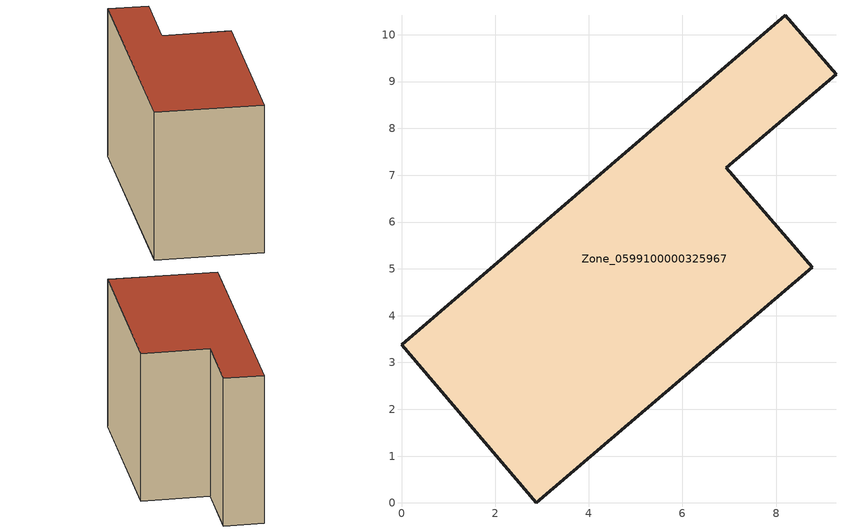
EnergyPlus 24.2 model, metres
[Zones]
Zone_0599100000325967
 floor ground (C_G): 0,3.38 8.2,10.42 9.28,9.16 6.94,7.16 8.77,5.03 2.88,0 z0
 wall outside (C_F): 2.88,0 8.77,5.03 6.94,7.16 9.28,9.16 8.2,10.42 0,3.38 2.88,0 z0:6.37
 roof outside (C_R): 8.2,10.42 0,3.38 2.88,0 8.77,5.03 6.94,7.16 9.28,9.16 z6.37
[BUILDING]
Pand.0599100000325967: North Axis=0; Terrain=City; Loads Convergence Tolerance Value=0.04; Temperature Convergence Tolerance Value=0.4; Solar Distribution=FullExterior; Maximum Number of Warmup Days=25; Minimum Number of Warmup Days=1
[Site:Location]
Rotterdam.The.Hague.AP_ZH_NLD Design_Conditions: Latitude=51.96; Longitude=4.45; Time Zone=1; Elevation=-4.5
[SITE:GROUNDTEMPERATURE:BUILDINGSURFACE]
18, 18, 18, 18, 18, 18, 18, 18, 18, 18, 18, 18
[MATERIAL] Thermal Absorptance=0.9; Solar Absorptance=0.7; Visible Absorptance=0.7
Name | Roughness | Thickness | Conductivity | Density | Specific Heat
G.TI.1946 | MediumSmooth | 0.15 | 1 | 540 | 1210
F.TI.1946 | Rough | 0.3 | 0.857143 | 1920 | 840
R.TI.1946 | MediumRough | 0.2 | 0.1 | 1500 | 1000
[CONSTRUCTION]
C_G: G.TI.1946
C_F: F.TI.1946
C_R: R.TI.1946
[ZONE]
Zone_0599100000325967: Type=1; Multiplier=1; Ceiling Height=Autocalculate; Volume=Autocalculate; Floor Area=autocalculate; Part of Total Floor Area=Yes
[ZONEINFILTRATION:DESIGNFLOWRATE]
Infil_Zone_0599100000325967: Zone or ZoneList or Space or SpaceList=Zone_0599100000325967; Schedule=AlwaysOn; Design Flow Rate Calculation Method=Flow/Area; Flow Rate per Floor Area=0.003; Constant Term Coefficient=1; Temperature Term Coefficient=0; Velocity Term Coefficient=0; Velocity Squared Term Coefficient=0
[HVACTEMPLATE:ZONE:IDEALLOADSAIRSYSTEM]
Zone_0599100000325967: Maximum Heating Supply Air Temperature=50; Minimum Cooling Supply Air Temperature=13; Maximum Heating Supply Air Humidity Ratio=0.0156; Minimum Cooling Supply Air Humidity Ratio=0.0077; Heating Limit=NoLimit; Cooling Limit=NoLimit; Dehumidification Control Type=ConstantSensibleHeatRatio; Cooling Sensible Heat Ratio=0.7; Dehumidification Setpoint=60; Humidification Control Type=None; Humidification Setpoint=30; Outdoor Air Method=None; Outdoor Air Flow Rate per Person=0.00944; Outdoor Air Flow Rate per Zone Floor Area=0; Outdoor Air Flow Rate per Zone=0; Demand Controlled Ventilation Type=None; Outdoor Air Economizer Type=NoEconomizer; Heat Recovery Type=None; Sensible Heat Recovery Effectiveness=0.7; Latent Heat Recovery Effectiveness=0.65
[ZONECONTROL:THERMOSTAT]
ThermostatControl_Zone_0599100000325967: Zone or ZoneList=Zone_0599100000325967; Control Type Schedule=DualSetpointControlType; Control 1=Thermostat_Zone_0599100000325967; Temperature Difference Between Cutout And Setpoint=0
[THERMOSTATSETPOINT:DUALSETPOINT]
Thermostat_Zone_0599100000325967: Heating Setpoint Temperature Schedule=HeatingSetpoint_Zone_0599100000325967; Cooling Setpoint Temperature Schedule=CoolingSetpoint_Zone_0599100000325967
[SCHEDULE:COMPACT]
HeatingSetpoint_Zone_0599100000325967: Through: 12/31, For: AllDays, Until: 24:00, 21
CoolingSetpoint_Zone_0599100000325967: Through: 12/31, For: AllDays, Until: 24:00, 24
DualSetpointControlType: Through: 12/31, For: AllDays, Until: 24:00, 4
AlwaysOn: Through: 12/31, For: AllDays, Until: 24:00, 1
